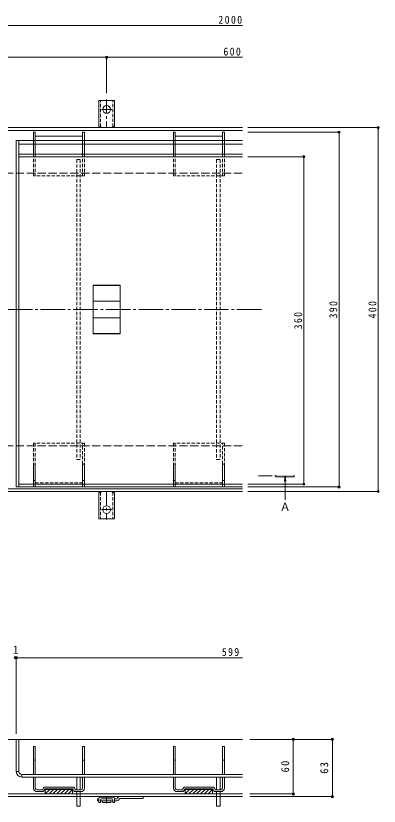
# Model space of a CAD drawing. Units: millimetres at full size, sheet at 1:3. Extents: x -1126 to 1153, y -824 to 816.
# Drawn here: x -417 to -17, y -437 to 432 of the extents above; entities that cross this region are included whole.
import ezdxf
from ezdxf.enums import TextEntityAlignment as Align

# ---------------------------------------------------------------- set-up
doc = ezdxf.new("R2010")
doc.units = ezdxf.units.MM
doc.header["$LTSCALE"] = 3
doc.header["$PDMODE"] = 32
doc.header["$PDSIZE"] = 2.4
for name, pattern in [('CHAIN1', [8, 5, -1, 1, -1]), ('CHAIN2', [12, 9, -1, 1, -1]), ('DASHED1', [1.8, 1.2, -0.6]), ('DASHED3', [4, 3, -1])]:
    doc.linetypes.add(name, pattern=pattern)
for name, color, linetype, lineweight in [('4-0', 7, 'CHAIN2', 9), ('4-1', 2, 'Continuous', 9), ('4-2', 3, 'Continuous', 9), ('4-3', 4, 'Continuous', 9), ('4-4', 7, 'Continuous', 9), ('4-5', 7, 'Continuous', 9), ('4-9', 5, 'Continuous', 5), ('4-A', 6, 'Continuous', 9), ('4-C', 2, 'Continuous', 9)]:
    doc.layers.add(name, color=color, linetype=linetype, lineweight=lineweight)
doc.styles.add('ＭＳ ゴシック', font='')
doc.styles.get('ＭＳ ゴシック').set_extended_font_data('MS Gothic')

msp = doc.modelspace()

# ---------------------------------------------------------------- linework, layer by layer
at = {"layer": '4-0'}
msp.add_line((-1037.271, 109.401), (-145.344, 109.401), dxfattribs=at)
at = {"layer": '4-1'}
for p, q in [((-1090.252, 309.401), (-167.008, 309.401)), ((-1090.252, 306.401), (-167.008, 306.401)), ((-1090.252, -87.599), (-167.008, -87.599)), ((-1090.252, -90.599), (-167.008, -90.599)), ((-167.008, -363.119), (-1090.252, -363.119)), ((-167.008, -423.119), (-1090.252, -423.119)), ((-167.008, -426.119), (-1090.252, -426.119))]:
    msp.add_line(p, q, dxfattribs=at)
at = {"layer": '4-1', "linetype": 'DASHED3'}
for p, q in [((-1016.508, 259.401), (-167.008, 259.401)), ((-1016.508, -40.599), (-167.008, -40.599))]:
    msp.add_line(p, q, dxfattribs=at)
at = {"layer": '4-2'}
for p, q in [((-416.008, 295.401), (-413.008, 295.401)), ((-416.008, 295.401), (-416.008, -85.599)), ((-413.008, 295.401), (-413.008, -85.599)), ((-413.008, 280.401), (-167.008, 280.401)), ((-413.008, 277.401), (-167.008, 277.401)), ((-331.508, 82.648), (-331.508, 136.153)), ((-301.508, 136.153), (-331.508, 136.153)), ((-301.508, 135.752), (-331.508, 135.752)), ((-301.508, 136.153), (-301.508, 82.648)), ((-301.508, 118.633), (-331.508, 118.633)), ((-301.508, 100.169), (-331.508, 100.169)), ((-301.508, 83.05), (-331.508, 83.05)), ((-301.508, 82.648), (-331.508, 82.648)), ((-416.008, -85.599), (-413.008, -85.599)), ((-413.008, -82.599), (-167.008, -82.599)), ((-413.008, -85.599), (-167.008, -85.599)), ((-413.008, -363.119), (-416.008, -363.119)), ((-416.008, -398.619), (-416.008, -363.119)), ((-413.008, -398.619), (-413.008, -363.119)), ((-416.008, -398.619), (-413.008, -398.619)), ((-410.008, -401.619), (-410.008, -404.619)), ((-167.008, -401.619), (-410.008, -401.619)), ((-167.008, -404.619), (-410.008, -404.619))]:
    msp.add_line(p, q, dxfattribs=at)
for radius in [6, 3]:
    msp.add_arc((-410.008, -398.619), radius, 180, 270, dxfattribs=at)
at = {"layer": '4-3'}
for p, q in [((-395.008, 304.401), (-397.008, 304.401)), ((-397.008, 304.401), (-397.008, 295.401)), ((-395.008, 304.401), (-395.008, 295.401)), ((-341.008, 304.401), (-343.008, 304.401)), ((-343.008, 304.401), (-343.008, 295.401)), ((-341.008, 304.401), (-341.008, 295.401)), ((-241.008, 304.401), (-243.008, 304.401)), ((-243.008, 304.401), (-243.008, 295.401)), ((-241.008, 304.401), (-241.008, 295.401)), ((-187.008, 304.401), (-189.008, 304.401)), ((-189.008, 304.401), (-189.008, 295.401)), ((-187.008, 304.401), (-187.008, 295.401)), ((-343.008, 299.901), (-395.008, 299.901)), ((-189.008, 299.901), (-241.008, 299.901)), ((-397.008, 291.401), (-397.008, 280.401)), ((-395.008, 291.401), (-395.008, 280.401)), ((-343.008, 291.401), (-343.008, 280.401)), ((-341.008, 291.401), (-341.008, 280.401)), ((-243.008, 291.401), (-243.008, 280.401)), ((-241.008, 291.401), (-241.008, 280.401)), ((-189.008, 291.401), (-189.008, 280.401)), ((-187.008, 291.401), (-187.008, 280.401)), ((-395.008, -60.599), (-397.008, -60.599)), ((-397.008, -60.599), (-397.008, -82.599)), ((-395.008, -60.599), (-395.008, -82.599)), ((-341.008, -60.599), (-343.008, -60.599)), ((-343.008, -60.599), (-343.008, -82.599)), ((-341.008, -60.599), (-341.008, -82.599)), ((-241.008, -60.599), (-243.008, -60.599)), ((-243.008, -60.599), (-243.008, -82.599)), ((-241.008, -60.599), (-241.008, -82.599)), ((-187.008, -60.599), (-189.008, -60.599)), ((-189.008, -60.599), (-189.008, -82.599)), ((-187.008, -60.599), (-187.008, -82.599)), ((-395.008, -78.599), (-397.008, -78.599)), ((-341.008, -78.599), (-343.008, -78.599)), ((-241.008, -78.599), (-243.008, -78.599)), ((-187.008, -78.599), (-189.008, -78.599)), ((-397.008, -371.119), (-395.008, -371.119)), ((-397.008, -401.619), (-397.008, -371.119)), ((-395.008, -401.619), (-395.008, -371.119)), ((-343.008, -371.119), (-341.008, -371.119)), ((-343.008, -401.619), (-343.008, -371.119)), ((-341.008, -401.619), (-341.008, -371.119)), ((-243.008, -371.119), (-241.008, -371.119)), ((-243.008, -401.619), (-243.008, -371.119)), ((-241.008, -401.619), (-241.008, -371.119)), ((-189.008, -371.119), (-187.008, -371.119)), ((-189.008, -401.619), (-189.008, -371.119)), ((-187.008, -401.619), (-187.008, -371.119)), ((-397.008, -386.119), (-395.008, -386.119)), ((-343.008, -386.119), (-341.008, -386.119)), ((-241.008, -386.119), (-243.008, -386.119)), ((-187.008, -386.119), (-189.008, -386.119)), ((-397.008, -416.619), (-397.008, -404.619)), ((-395.008, -416.619), (-395.008, -404.619)), ((-343.008, -416.619), (-343.008, -404.619)), ((-341.008, -416.619), (-341.008, -404.619)), ((-243.008, -416.619), (-243.008, -404.619)), ((-241.008, -416.619), (-241.008, -404.619)), ((-189.008, -416.619), (-189.008, -404.619)), ((-187.008, -416.619), (-187.008, -404.619)), ((-384.258, -415.619), (-353.758, -415.619)), ((-199.758, -415.619), (-230.258, -415.619)), ((-393.008, -418.619), (-387.258, -418.619)), ((-393.008, -420.619), (-387.258, -420.619)), ((-384.258, -417.619), (-353.758, -417.619)), ((-384.008, -417.619), (-384.008, -423.119)), ((-354.008, -417.719), (-384.008, -417.719)), ((-354.008, -417.819), (-384.008, -417.819)), ((-354.008, -417.919), (-384.008, -417.919)), ((-354.008, -418.019), (-384.008, -418.019)), ((-354.008, -418.119), (-384.008, -418.119)), ((-379.207, -418.119), (-384.008, -422.92)), ((-383.45, -418.119), (-384.008, -418.677)), ((-384.008, -423.119), (-354.008, -423.119)), ((-374.965, -418.119), (-379.965, -423.119)), ((-370.722, -418.119), (-375.722, -423.119)), ((-366.479, -418.119), (-371.479, -423.119)), ((-362.237, -418.119), (-367.237, -423.119)), ((-357.994, -418.119), (-362.994, -423.119)), ((-354.008, -418.376), (-358.751, -423.119)), ((-354.008, -422.619), (-354.509, -423.119)), ((-354.008, -417.619), (-354.008, -423.119)), ((-350.758, -418.619), (-345.008, -418.619)), ((-350.758, -420.619), (-345.008, -420.619)), ((-233.258, -418.619), (-239.008, -418.619)), ((-233.258, -420.619), (-239.008, -420.619)), ((-199.758, -417.619), (-230.258, -417.619)), ((-230.008, -417.619), (-230.008, -423.119)), ((-230.008, -417.719), (-200.008, -417.719)), ((-230.008, -417.819), (-200.008, -417.819)), ((-230.008, -417.919), (-200.008, -417.919)), ((-230.008, -418.019), (-200.008, -418.019)), ((-225.207, -418.119), (-230.008, -422.92)), ((-229.45, -418.119), (-230.008, -418.677)), ((-230.008, -418.119), (-200.008, -418.119)), ((-200.008, -423.119), (-230.008, -423.119)), ((-220.965, -418.119), (-225.965, -423.119)), ((-216.722, -418.119), (-221.722, -423.119)), ((-212.48, -418.119), (-217.48, -423.119)), ((-208.237, -418.119), (-213.237, -423.119)), ((-203.994, -418.119), (-208.994, -423.119)), ((-200.008, -418.376), (-204.752, -423.119)), ((-200.008, -422.619), (-200.509, -423.119)), ((-200.008, -417.619), (-200.008, -423.119)), ((-191.008, -418.619), (-196.758, -418.619)), ((-191.008, -420.619), (-196.758, -420.619))]:
    msp.add_line(p, q, dxfattribs=at)
at = {"layer": '4-3', "linetype": 'DASHED1'}
for p, q in [((-397.008, 295.401), (-397.008, 291.401)), ((-395.008, 295.401), (-395.008, 291.401)), ((-343.008, 295.401), (-343.008, 291.401)), ((-341.008, 291.401), (-341.008, 295.401)), ((-243.008, 295.401), (-243.008, 291.401)), ((-241.008, 295.401), (-241.008, 291.401)), ((-189.008, 295.401), (-189.008, 291.401)), ((-187.008, 291.401), (-187.008, 295.401)), ((-397.008, 280.401), (-397.008, 256.401)), ((-395.008, 280.401), (-395.008, 256.401)), ((-343.008, 280.401), (-343.008, 256.401)), ((-341.008, 280.401), (-341.008, 256.401)), ((-243.008, 280.401), (-243.008, 256.401)), ((-241.008, 280.401), (-241.008, 256.401)), ((-189.008, 280.401), (-189.008, 256.401)), ((-187.008, 280.401), (-187.008, 256.401)), ((-341.008, 256.401), (-397.008, 256.401)), ((-187.008, 256.401), (-243.008, 256.401)), ((-397.008, -37.599), (-397.008, -60.599)), ((-341.008, -37.599), (-397.008, -37.599)), ((-395.008, -37.599), (-395.008, -60.599)), ((-343.008, -60.599), (-343.008, -37.599)), ((-341.008, -37.599), (-341.008, -60.599)), ((-243.008, -37.599), (-243.008, -60.599)), ((-187.008, -37.599), (-243.008, -37.599)), ((-241.008, -37.599), (-241.008, -60.599)), ((-189.008, -60.599), (-189.008, -37.599)), ((-187.008, -37.599), (-187.008, -60.599)), ((-397.008, -82.599), (-397.008, -85.599)), ((-395.008, -85.599), (-397.008, -85.599)), ((-395.008, -81.099), (-343.008, -81.099)), ((-395.008, -82.599), (-395.008, -85.599)), ((-343.008, -82.599), (-343.008, -85.599)), ((-341.008, -85.599), (-343.008, -85.599)), ((-341.008, -82.599), (-341.008, -85.599)), ((-243.008, -82.599), (-243.008, -85.599)), ((-241.008, -85.599), (-243.008, -85.599)), ((-241.008, -81.099), (-189.008, -81.099)), ((-241.008, -82.599), (-241.008, -85.599)), ((-189.008, -82.599), (-189.008, -85.599)), ((-187.008, -85.599), (-189.008, -85.599)), ((-187.008, -82.599), (-187.008, -85.599))]:
    msp.add_line(p, q, dxfattribs=at)
at = {"layer": '4-3'}
for centre, radius, start, end in [((-393.008, -416.619), 4, 180, 270), ((-393.008, -416.619), 2, 180, 270), ((-384.258, -418.119), 2.5, 90, 180), ((-353.758, -418.119), 2.5, 0, 90), ((-345.008, -416.619), 4, 270, 0), ((-345.008, -416.619), 2, 270, 0), ((-239.008, -416.619), 4, 180, 270), ((-239.008, -416.619), 2, 180, 270), ((-230.258, -418.119), 2.5, 90, 180), ((-199.758, -418.119), 2.5, 0, 90), ((-191.008, -416.619), 4, 270, 0), ((-191.008, -416.619), 2, 270, 0), ((-387.258, -418.119), 0.5, 270, 0), ((-387.258, -418.119), 2.5, 270, 0), ((-384.258, -418.119), 0.5, 90, 180), ((-353.758, -418.119), 0.5, 0, 90), ((-350.758, -418.119), 2.5, 180, 270), ((-350.758, -418.119), 0.5, 180, 270), ((-233.258, -418.119), 0.5, 270, 0), ((-233.258, -418.119), 2.5, 270, 0), ((-230.258, -418.119), 0.5, 90, 180), ((-199.758, -418.119), 0.5, 0, 90), ((-196.758, -418.119), 2.5, 180, 270), ((-196.758, -418.119), 0.5, 180, 270)]:
    msp.add_arc(centre, radius, start, end, dxfattribs=at)
at = {"layer": '4-4'}
for p, q in [((-1016.508, 421.694), (-167.008, 421.694)), ((-916.508, 386.694), (-316.508, 386.694)), ((-316.508, 387.594), (-316.508, 347.244)), ((-316.508, 386.694), (-167.008, 386.694)), ((-16.894, 309.401), (-161.008, 309.401)), ((-59.893, 304.401), (-161.008, 304.401)), ((-60.793, 304.401), (-60.793, -85.599)), ((-17.794, 309.401), (-17.794, -90.599)), ((-98.648, 277.401), (-161.008, 277.401)), ((-99.548, 277.401), (-99.548, -82.599)), ((-98.648, -82.599), (-161.008, -82.599)), ((-59.893, -85.599), (-161.008, -85.599)), ((-16.894, -90.599), (-161.008, -90.599)), ((-416.008, -272.497), (-416.008, -357.12)), ((-66.957, -363.119), (-159.008, -363.119)), ((-111.156, -363.119), (-111.156, -423.119)), ((-68.157, -363.119), (-68.157, -426.119)), ((-109.956, -423.119), (-159.008, -423.119)), ((-66.957, -426.119), (-159.008, -426.119))]:
    msp.add_line(p, q, dxfattribs=at)
msp.add_lwpolyline([(-417.008, -273.397), (-416.008, -273.397), (-167.008, -273.397)], dxfattribs=at)
for p in [(-316.508, 386.694), (-60.793, 304.401), (-17.794, 309.401), (-99.548, 277.401), (-99.548, -82.599), (-60.793, -85.599), (-17.794, -90.599), (-417.008, -273.397), (-416.008, -273.397), (-111.156, -363.119), (-68.157, -363.119), (-111.156, -423.119), (-68.157, -426.119)]:
    msp.add_point(p, dxfattribs=at)
at = {"layer": '4-5', "color": 4, "linetype": 'CHAIN1'}
msp.add_line((-149.286, -73.599), (-130.31, -73.599), dxfattribs=at)
at = {"layer": '4-5', "color": 4}
for p, q in [((-130.31, -74.599), (-130.31, -72.599)), ((-110.31, -74.599), (-130.31, -74.599)), ((-120.247, -73.599), (-120.983, -79.185)), ((-120.247, -73.599), (-119.512, -79.185)), ((-120.247, -73.599), (-120.247, -99.419)), ((-110.31, -72.599), (-110.31, -74.599)), ((-120.247, -99.419), (-120.247, -99.974))]:
    msp.add_line(p, q, dxfattribs=at)
msp.add_solid([(-130.31, -72.599), (-130.31, -74.599), (-110.31, -72.599), (-110.31, -74.599)], dxfattribs=at)
at = {"layer": '4-9', "linetype": 'DASHED1'}
for p, q in [((-349.508, 274.401), (-349.508, -55.599)), ((-195.508, 274.401), (-195.508, -55.599)), ((-349.508, -55.599), (-345.508, -55.599)), ((-195.508, -55.599), (-191.508, -55.599)), ((-349.508, -426.119), (-349.508, -423.119)), ((-345.508, -426.119), (-345.508, -423.119)), ((-195.508, -426.119), (-195.508, -423.119)), ((-191.508, -426.119), (-191.508, -423.119))]:
    msp.add_line(p, q, dxfattribs=at)
at = {"layer": '4-9'}
for p, q in [((-349.508, -404.619), (-349.508, -418.619)), ((-345.508, -404.619), (-345.508, -418.619)), ((-195.508, -404.619), (-195.508, -418.619)), ((-191.508, -404.619), (-191.508, -418.619)), ((-349.508, -420.619), (-349.508, -423.119)), ((-345.508, -420.619), (-345.508, -423.119)), ((-195.508, -420.619), (-195.508, -423.119)), ((-191.508, -420.619), (-191.508, -423.119)), ((-349.508, -426.119), (-349.508, -436.619)), ((-345.508, -426.119), (-345.508, -436.619)), ((-195.508, -426.119), (-195.508, -436.619)), ((-191.508, -426.119), (-191.508, -436.619)), ((-349.508, -436.619), (-345.508, -436.619)), ((-195.508, -436.619), (-191.508, -436.619))]:
    msp.add_line(p, q, dxfattribs=at)
at = {"layer": '4-9', "linetype": 'DASHED1'}
for points in [[(-349.508, 274.401), (-345.508, 274.401), (-345.508, -55.599)], [(-195.508, 274.401), (-191.508, 274.401), (-191.508, -55.599)]]:
    msp.add_lwpolyline(points, dxfattribs=at)
at = {"layer": '4-A'}
for p, q in [((-413.008, 295.401), (-167.008, 295.401)), ((-413.008, 291.401), (-167.008, 291.401))]:
    msp.add_line(p, q, dxfattribs=at)
at = {"layer": '4-C'}
for p, q in [((-325.258, 310.401), (-325.258, 339.401)), ((-307.758, 339.401), (-325.258, 339.401)), ((-307.758, 310.401), (-307.758, 339.401)), ((-325.258, 310.401), (-324.008, 310.401)), ((-307.758, 310.401), (-309.008, 310.401)), ((-325.258, -91.599), (-325.258, -120.599)), ((-325.258, -91.599), (-324.008, -91.599)), ((-307.758, -91.599), (-309.008, -91.599)), ((-307.758, -91.599), (-307.758, -120.599)), ((-307.758, -120.599), (-325.258, -120.599)), ((-326.508, -430.619), (-326.508, -428.619)), ((-325.258, -428.619), (-326.508, -428.619)), ((-325.258, -430.619), (-326.508, -430.619)), ((-325.258, -428.619), (-325.258, -432.419)), ((-325.258, -432.419), (-323.258, -432.419)), ((-309.758, -426.619), (-323.258, -426.619)), ((-323.258, -429.619), (-323.258, -432.419)), ((-309.758, -430.619), (-323.258, -430.619)), ((-322.258, -428.619), (-310.758, -428.619)), ((-321.008, -432.119), (-321.008, -430.619)), ((-312.508, -432.619), (-320.508, -432.619)), ((-312.008, -432.119), (-312.008, -430.619)), ((-309.758, -429.619), (-309.758, -432.419)), ((-309.758, -432.419), (-307.758, -432.419)), ((-307.758, -428.619), (-307.758, -432.419)), ((-305.008, -428.619), (-307.758, -428.619)), ((-305.467, -430.619), (-307.758, -430.619)), ((-276.508, -428.119), (-302.508, -428.119)), ((-276.508, -428.119), (-276.508, -426.119))]:
    msp.add_line(p, q, dxfattribs=at)
at = {"layer": '4-C', "linetype": 'DASHED1'}
for p, q in [((-323.258, 310.255), (-323.258, 339.401)), ((-309.758, 310.255), (-309.758, 339.401)), ((-323.258, -91.453), (-323.258, -120.599)), ((-309.758, -91.453), (-309.758, -120.599))]:
    msp.add_line(p, q, dxfattribs=at)
at = {"layer": '4-C', "linetype": 'CHAIN1'}
for p, q in [((-316.508, 340.181), (-316.508, 309.401)), ((-322.284, 329.401), (-310.732, 329.401)), ((-316.508, -90.599), (-316.508, -121.379)), ((-310.732, -110.599), (-322.284, -110.599)), ((-316.508, -426.262), (-316.508, -433.427))]:
    msp.add_line(p, q, dxfattribs=at)
at = {"layer": '4-C'}
for centre in [(-316.508, 329.401), (-316.508, -110.599)]:
    msp.add_circle(centre, 4.25, dxfattribs=at)
for centre, radius, start, end in [((-324.008, 308.401), 2, 30.00051, 90), ((-309.008, 308.401), 2, 90, 149.99949), ((-324.008, -89.599), 2, 270, 329.99949), ((-309.008, -89.599), 2, 210.00051, 270), ((-323.258, -428.619), 2, 90, 180), ((-322.258, -429.619), 1, 90, 180), ((-320.508, -432.119), 0.5, 180, 270), ((-312.508, -432.119), 0.5, 270, 0), ((-310.758, -429.619), 1, 0, 90), ((-309.758, -428.619), 2, 0, 90), ((-305.467, -427.619), 3, 270, 348.69007), ((-302.049, -429.119), 3, 90, 168.69007)]:
    msp.add_arc(centre, radius, start, end, dxfattribs=at)

# ---------------------------------------------------------------- texts
at = {"layer": '4-4', "color": 2, "style": 'ＭＳ ゴシック'}
msp.add_text('1', height=8.798, dxfattribs=at).set_placement((-419.508, -271.597), align=Align.BOTTOM_LEFT)
at = {"layer": '4-4', "color": 2, "char_height": 8.798, "attachment_point": 7, "style": 'ＭＳ ゴシック'}
for s, insert in [('\\T1.28;\\W0.9;2000', (-193.548, 423.494)), ('\\T1.27;\\W0.9;600', (-187.978, 388.494)), ('\\T1.27;\\W0.9;599', (-189.755, -271.597))]:
    msp.add_mtext(s, dxfattribs=dict(at, insert=insert))
at = {"layer": '4-4', "color": 2, "char_height": 8.798, "attachment_point": 7, "rotation": 90, "style": 'ＭＳ ゴシック'}
for s, insert in [('\\T1.27;\\W0.9;390', (-62.593, 99.651)), ('\\T1.27;\\W0.9;400', (-19.594, 99.651)), ('\\T1.27;\\W0.9;360', (-101.348, 87.651)), ('\\T1.27;\\W0.95;60', (-115.556, -399.494)), ('\\T1.27;\\W0.95;63', (-72.557, -400.994))]:
    msp.add_mtext(s, dxfattribs=dict(at, insert=insert))
at = {"layer": '4-5', "color": 2, "style": 'ＭＳ ゴシック'}
msp.add_text('Ａ', height=8.798, dxfattribs=at).set_placement((-126.154, -114.699), align=Align.BOTTOM_LEFT)

doc.saveas('drawing.dxf')
